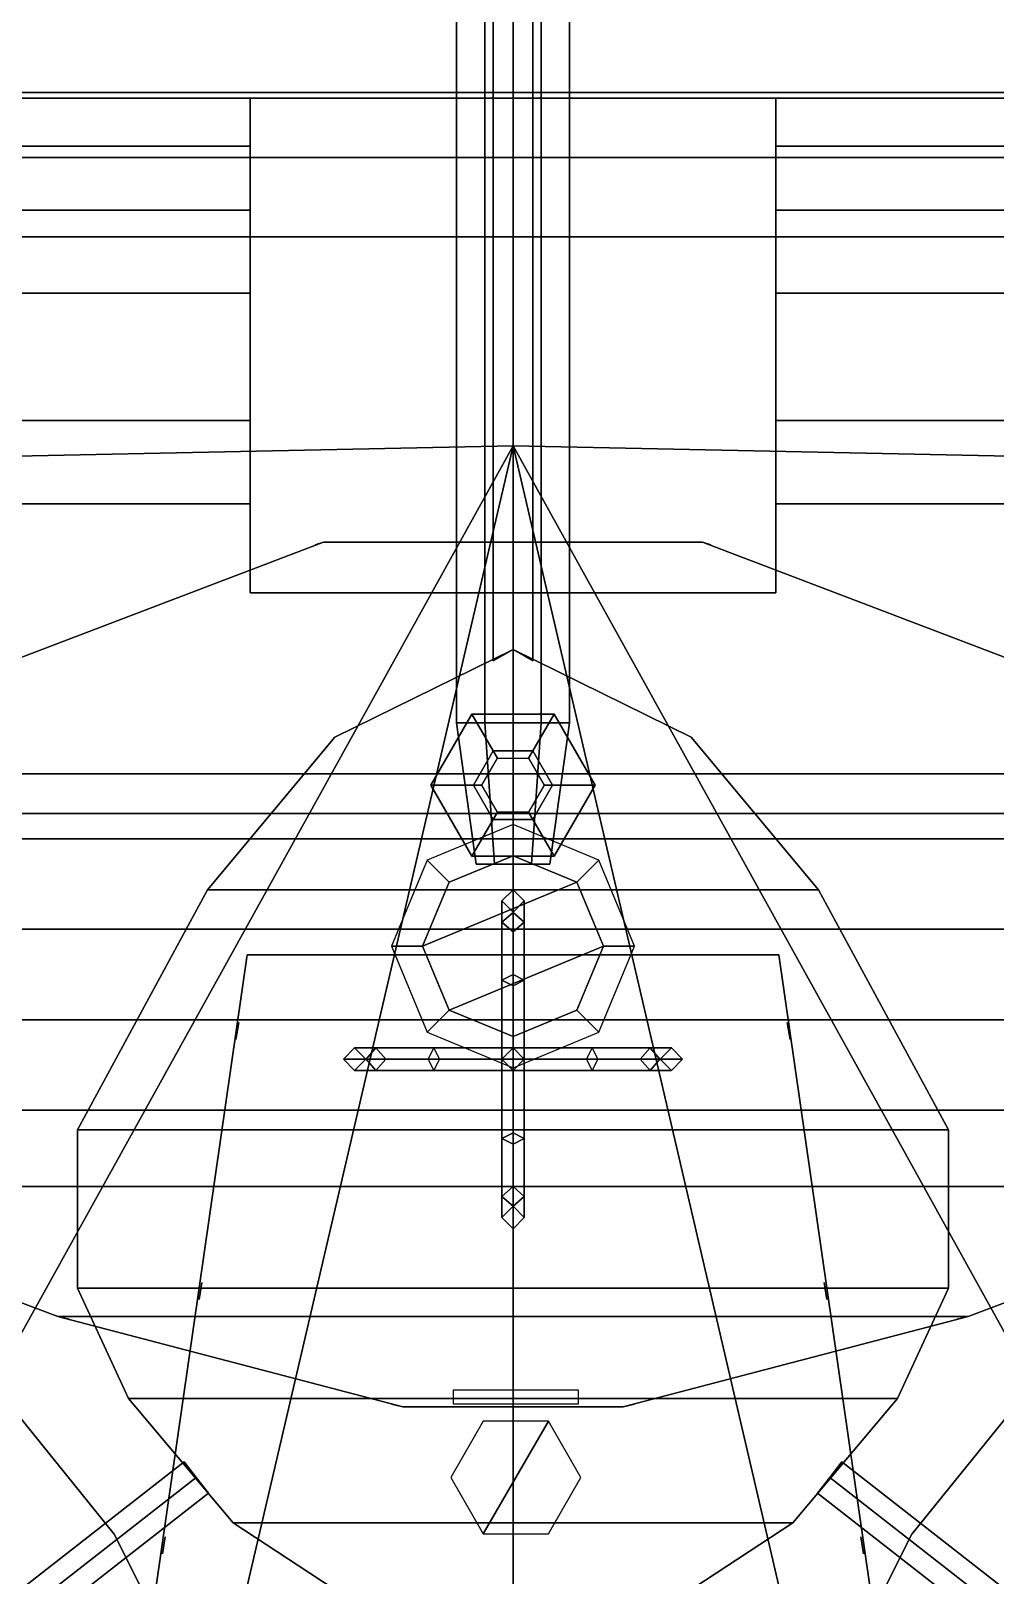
# Model space of a CAD drawing. Header units: millimetres. Extents: x -15 to 15, y -108 to 101.
# Drawn here: x -1.71 to 1.7, y -20.84 to -15.38 of the extents above; entities that cross this region are included whole.
import ezdxf

# ---------------------------------------------------------------- set-up
doc = ezdxf.new("R2010")
doc.units = ezdxf.units.MM
for name, color, linetype in [('citadelle', 3, 'Continuous'), ('platforms', 6, 'Continuous'), ('railings', 6, 'Continuous'), ('railings_mirrored', 6, 'Continuous'), ('rangefinders', 2, 'Continuous'), ('superstructure', 4, 'Continuous'), ('turret', 2, 'Continuous')]:
    doc.layers.add(name, color=color, linetype=linetype)

msp = doc.modelspace()

# ---------------------------------------------------------------- linework, layer by layer
for points in [[(-0.2, -17.83, 19.7), (-0.1, -17.83, 19.8732), (-0.1, -1.57, 19.8732), (-0.2, -1.57, 19.7)], [(-0.1, -17.83, 19.5268), (-0.2, -17.83, 19.7), (-0.2, -1.57, 19.7), (-0.1, -1.57, 19.5268)], [(-0.1, -17.83, 19.8732), (0.1, -17.83, 19.8732), (0.1, -1.57, 19.8732), (-0.1, -1.57, 19.8732)], [(0.1, -17.83, 19.5268), (-0.1, -17.83, 19.5268), (-0.1, -1.57, 19.5268), (0.1, -1.57, 19.5268)], [(0.1, -17.83, 19.8732), (0.2, -17.83, 19.7), (0.2, -1.57, 19.7), (0.1, -1.57, 19.8732)], [(0.2, -17.83, 19.7), (0.1, -17.83, 19.5268), (0.1, -1.57, 19.5268), (0.2, -1.57, 19.7)], [(-6.59, -15.27, -9.44), (0, -15.27, -9.55), (0, -21.15, -9.55), (-5.04, -21.15, -9.44)], [(5.04, -21.15, -9.44), (0, -21.15, -9.55), (0, -15.27, -9.55), (6.59, -15.27, -9.44)], [(-0.2, -17.83, 19.7), (-0.1, -17.83, 19.5268), (-0.065, -18.33, 19.5874), (-0.13, -18.33, 19.7)], [(-0.1, -17.83, 19.8732), (-0.2, -17.83, 19.7), (-0.13, -18.33, 19.7), (-0.065, -18.33, 19.8126)], [(-0.1, -17.83, 19.5268), (0.1, -17.83, 19.5268), (0.065, -18.33, 19.5874), (-0.065, -18.33, 19.5874)], [(0.1, -17.83, 19.8732), (-0.1, -17.83, 19.8732), (-0.065, -18.33, 19.8126), (0.065, -18.33, 19.8126)], [(0.1, -17.83, 19.5268), (0.2, -17.83, 19.7), (0.13, -18.33, 19.7), (0.065, -18.33, 19.5874)], [(0.2, -17.83, 19.7), (0.1, -17.83, 19.8732), (0.065, -18.33, 19.8126), (0.13, -18.33, 19.7)]]:
    msp.add_3dface(points)
at = {"layer": 'citadelle'}
msp.add_3dface([(12.11, -12.91, 4.59), (-12.11, -12.91, 4.59), (-11.83, -24.43, 4.59), (11.83, -24.43, 4.59)], dxfattribs=at)
at = {"layer": 'platforms'}
for points in [[(0, -17.57, 29.33), (-0.07, -17.61, 29.4), (-0.07, -14.78, 29.4), (0, -14.78, 29.33)], [(-0.07, -17.61, 29.4), (0, -17.57, 29.47), (0, -14.78, 29.47), (-0.07, -14.78, 29.4)], [(0, -17.57, 29.47), (0.07, -17.61, 29.4), (0.07, -14.78, 29.4), (0, -14.78, 29.47)], [(0.07, -17.61, 29.4), (0, -17.57, 29.33), (0, -14.78, 29.33), (0.07, -14.78, 29.4)], [(-2.34, -20.17, 22.68), (-1.84, -20.17, 22.68), (0, -16.85, 22.68), (-2.44, -16.9, 22.68)], [(-2.44, -16.9, 22.68), (0, -16.85, 22.68), (0, -16.85, 22.53), (-2.44, -16.9, 22.53)], [(0, -16.85, 22.53), (-1.84, -20.17, 22.53), (-2.34, -20.17, 22.53), (-2.44, -16.9, 22.53)], [(-1.41, -20.7, 22.68), (-1.06, -21.4, 22.68), (0, -16.85, 22.68), (-1.84, -20.17, 22.68)], [(0, -16.85, 22.53), (-1.06, -21.4, 22.53), (-1.41, -20.7, 22.53), (-1.84, -20.17, 22.53)], [(0, -16.85, 22.53), (0, -21.84, 22.53), (-0.44, -21.79, 22.53), (-1.06, -21.4, 22.53)], [(-0.44, -21.79, 22.68), (0, -21.84, 22.68), (0, -16.85, 22.68), (-1.06, -21.4, 22.68)], [(0, -16.85, 22.68), (0, -21.84, 22.68), (0.44, -21.79, 22.68), (1.06, -21.4, 22.68)], [(0.44, -21.79, 22.53), (0, -21.84, 22.53), (0, -16.85, 22.53), (1.06, -21.4, 22.53)], [(0, -16.85, 22.68), (1.06, -21.4, 22.68), (1.41, -20.7, 22.68), (1.84, -20.17, 22.68)], [(1.41, -20.7, 22.53), (1.06, -21.4, 22.53), (0, -16.85, 22.53), (1.84, -20.17, 22.53)], [(0, -16.85, 22.68), (1.84, -20.17, 22.68), (2.34, -20.17, 22.68), (2.44, -16.9, 22.68)], [(2.34, -20.17, 22.53), (1.84, -20.17, 22.53), (0, -16.85, 22.53), (2.44, -16.9, 22.53)], [(2.44, -16.9, 22.53), (0, -16.85, 22.53), (0, -16.85, 22.68), (2.44, -16.9, 22.68)], [(-0.67, -17.19, 25.57), (-2.82, -18.01, 25.57), (2.82, -18.01, 25.57), (0.67, -17.19, 25.57)], [(2.82, -18.01, 25.42), (-2.82, -18.01, 25.42), (-0.67, -17.19, 25.42), (0.67, -17.19, 25.42)], [(-0.67, -17.19, 25.42), (-2.82, -18.01, 25.42), (-2.82, -18.01, 25.57), (-0.67, -17.19, 25.57)], [(0.67, -17.19, 25.42), (-0.67, -17.19, 25.42), (-0.67, -17.19, 25.57), (0.67, -17.19, 25.57)], [(0.67, -17.19, 25.57), (2.82, -18.01, 25.57), (2.82, -18.01, 25.42), (0.67, -17.19, 25.42)], [(0, -17.57, 29.33), (0, -18.42, 29.33), (-1.08, -18.42, 29.33), (-0.63, -17.88, 29.33)], [(-1.08, -18.42, 29.48), (0, -18.42, 29.48), (0, -17.57, 29.48), (-0.63, -17.88, 29.48)], [(-0.63, -17.88, 29.48), (0, -17.57, 29.48), (0, -17.57, 29.33), (-0.63, -17.88, 29.33)], [(0.63, -17.88, 29.33), (0, -17.57, 29.33), (0, -17.57, 29.48), (0.63, -17.88, 29.48)], [(1.08, -18.42, 29.33), (0, -18.42, 29.33), (0, -17.57, 29.33), (0.63, -17.88, 29.33)], [(0, -17.57, 29.48), (0, -18.42, 29.48), (1.08, -18.42, 29.48), (0.63, -17.88, 29.48)], [(-0.63, -17.88, 29.33), (-1.08, -18.42, 29.33), (-1.08, -18.42, 29.48), (-0.63, -17.88, 29.48)], [(0.63, -17.88, 29.48), (1.08, -18.42, 29.48), (1.08, -18.42, 29.33), (0.63, -17.88, 29.33)], [(3.15, -18.24, 25.42), (-3.15, -18.24, 25.42), (-2.82, -18.01, 25.42), (2.82, -18.01, 25.42)], [(-2.82, -18.01, 25.57), (-3.15, -18.24, 25.57), (3.15, -18.24, 25.57), (2.82, -18.01, 25.57)], [(0, -18.15, 12.48), (0, -39.75, 12.48), (-4, -31.47, 12.48), (-4, -18.15, 12.48)], [(-4, -18.15, 12.63), (-4, -31.47, 12.63), (4, -31.47, 12.63), (4, -18.15, 12.63)], [(2.29, -18.15, 12.48), (-2.29, -18.15, 12.48), (-2.29, -18.15, 12.63), (2.29, -18.15, 12.63)], [(4, -31.47, 12.48), (0, -39.75, 12.48), (0, -18.15, 12.48), (4, -18.15, 12.48)], [(-3.15, -18.24, 25.57), (-3.29, -18.56, 25.57), (3.29, -18.56, 25.57), (3.15, -18.24, 25.57)], [(3.29, -18.56, 25.42), (-3.29, -18.56, 25.42), (-3.15, -18.24, 25.42), (3.15, -18.24, 25.42)], [(-1.08, -18.42, 29.48), (-1.54, -19.27, 29.48), (1.54, -19.27, 29.48), (1.08, -18.42, 29.48)], [(1.54, -19.27, 29.33), (-1.54, -19.27, 29.33), (-1.08, -18.42, 29.33), (1.08, -18.42, 29.33)], [(-1.08, -18.42, 29.33), (-1.54, -19.27, 29.33), (-1.54, -19.27, 29.48), (-1.08, -18.42, 29.48)], [(1.08, -18.42, 29.48), (1.54, -19.27, 29.48), (1.54, -19.27, 29.33), (1.08, -18.42, 29.33)], [(3.29, -18.88, 25.42), (-3.29, -18.88, 25.42), (-3.29, -18.56, 25.42), (3.29, -18.56, 25.42)], [(-3.29, -18.56, 25.57), (-3.29, -18.88, 25.57), (3.29, -18.88, 25.57), (3.29, -18.56, 25.57)], [(-0.94, -18.65, 16.94), (-1.66, -23.65, 16.94), (1.66, -23.65, 16.94), (0.94, -18.65, 16.94)], [(1.66, -23.65, 16.79), (-1.66, -23.65, 16.79), (-0.94, -18.65, 16.79), (0.94, -18.65, 16.79)], [(-0.94, -18.65, 16.79), (-1.66, -23.65, 16.79), (-1.66, -23.65, 16.94), (-0.94, -18.65, 16.94)], [(0.94, -18.65, 16.79), (-0.94, -18.65, 16.79), (-0.94, -18.65, 16.94), (0.94, -18.65, 16.94)], [(0.94, -18.65, 16.94), (1.66, -23.65, 16.94), (1.66, -23.65, 16.79), (0.94, -18.65, 16.79)], [(-3.29, -18.88, 25.57), (-3.11, -19.2, 25.57), (3.11, -19.2, 25.57), (3.29, -18.88, 25.57)], [(3.11, -19.2, 25.42), (-3.11, -19.2, 25.42), (-3.29, -18.88, 25.42), (3.29, -18.88, 25.42)], [(-3.11, -19.2, 25.57), (-2.83, -19.47, 25.57), (2.83, -19.47, 25.57), (3.11, -19.2, 25.57)], [(2.83, -19.47, 25.42), (-2.83, -19.47, 25.42), (-3.11, -19.2, 25.42), (3.11, -19.2, 25.42)], [(1.54, -19.83, 29.33), (-1.54, -19.83, 29.33), (-1.54, -19.27, 29.33), (1.54, -19.27, 29.33)], [(-1.54, -19.27, 29.48), (-1.54, -19.83, 29.48), (1.54, -19.83, 29.48), (1.54, -19.27, 29.48)], [(-1.54, -19.27, 29.33), (-1.54, -19.83, 29.33), (-1.54, -19.83, 29.48), (-1.54, -19.27, 29.48)], [(1.54, -19.27, 29.48), (1.54, -19.83, 29.48), (1.54, -19.83, 29.33), (1.54, -19.27, 29.33)], [(-2.83, -19.47, 25.57), (-1.61, -19.93, 25.57), (1.61, -19.93, 25.57), (2.83, -19.47, 25.57)], [(1.61, -19.93, 25.42), (-1.61, -19.93, 25.42), (-2.83, -19.47, 25.42), (2.83, -19.47, 25.42)], [(-2.83, -19.47, 25.42), (-1.61, -19.93, 25.42), (-1.61, -19.93, 25.57), (-2.83, -19.47, 25.57)], [(2.83, -19.47, 25.57), (1.61, -19.93, 25.57), (1.61, -19.93, 25.42), (2.83, -19.47, 25.42)], [(-1.54, -19.83, 29.48), (-1.36, -20.22, 29.48), (1.36, -20.22, 29.48), (1.54, -19.83, 29.48)], [(1.36, -20.22, 29.33), (-1.36, -20.22, 29.33), (-1.54, -19.83, 29.33), (1.54, -19.83, 29.33)], [(-1.54, -19.83, 29.33), (-1.36, -20.22, 29.33), (-1.36, -20.22, 29.48), (-1.54, -19.83, 29.48)], [(1.54, -19.83, 29.48), (1.36, -20.22, 29.48), (1.36, -20.22, 29.33), (1.54, -19.83, 29.33)], [(0.39, -20.25, 25.42), (-0.39, -20.25, 25.42), (-1.61, -19.93, 25.42), (1.61, -19.93, 25.42)], [(-1.61, -19.93, 25.57), (-0.39, -20.25, 25.57), (0.39, -20.25, 25.57), (1.61, -19.93, 25.57)], [(-1.61, -19.93, 25.42), (-0.39, -20.25, 25.42), (-0.39, -20.25, 25.57), (-1.61, -19.93, 25.57)], [(1.61, -19.93, 25.57), (0.39, -20.25, 25.57), (0.39, -20.25, 25.42), (1.61, -19.93, 25.42)], [(-1.84, -20.17, 22.53), (-1.41, -20.7, 22.53), (-1.41, -20.7, 22.68), (-1.84, -20.17, 22.68)], [(1.84, -20.17, 22.68), (1.41, -20.7, 22.68), (1.41, -20.7, 22.53), (1.84, -20.17, 22.53)], [(0.99, -20.66, 29.33), (-0.99, -20.66, 29.33), (-1.36, -20.22, 29.33), (1.36, -20.22, 29.33)], [(-1.36, -20.22, 29.48), (-0.99, -20.66, 29.48), (0.99, -20.66, 29.48), (1.36, -20.22, 29.48)], [(-1.36, -20.22, 29.33), (-0.99, -20.66, 29.33), (-0.99, -20.66, 29.48), (-1.36, -20.22, 29.48)], [(0.39, -20.25, 25.57), (-0.39, -20.25, 25.57), (-0.39, -20.25, 25.42), (0.39, -20.25, 25.42)], [(1.36, -20.22, 29.48), (0.99, -20.66, 29.48), (0.99, -20.66, 29.33), (1.36, -20.22, 29.33)], [(-1.12, -20.5, 29.47), (-1.1631, -20.4448, 29.4), (-7.2229, -25.1793, 29.4), (-7.1798, -25.2344, 29.47)], [(-1.1631, -20.4448, 29.4), (-1.12, -20.5, 29.33), (-7.1798, -25.2344, 29.33), (-7.2229, -25.1793, 29.4)], [(1.12, -20.5, 29.33), (1.1631, -20.4448, 29.4), (7.2229, -25.1793, 29.4), (7.1798, -25.2344, 29.33)], [(1.1631, -20.4448, 29.4), (1.12, -20.5, 29.47), (7.1798, -25.2344, 29.47), (7.2229, -25.1793, 29.4)], [(-1.12, -20.5, 29.33), (-1.0769, -20.5552, 29.4), (-7.1367, -25.2896, 29.4), (-7.1798, -25.2344, 29.33)], [(-1.0769, -20.5552, 29.4), (-1.12, -20.5, 29.47), (-7.1798, -25.2344, 29.47), (-7.1367, -25.2896, 29.4)], [(1.12, -20.5, 29.47), (1.0769, -20.5552, 29.4), (7.1367, -25.2896, 29.4), (7.1798, -25.2344, 29.47)], [(1.0769, -20.5552, 29.4), (1.12, -20.5, 29.33), (7.1798, -25.2344, 29.33), (7.1367, -25.2896, 29.4)], [(-1.41, -20.7, 22.53), (-1.06, -21.4, 22.53), (-1.06, -21.4, 22.68), (-1.41, -20.7, 22.68)], [(-0.99, -20.66, 29.48), (-0.64, -20.89, 29.48), (0.64, -20.89, 29.48), (0.99, -20.66, 29.48)], [(0.64, -20.89, 29.33), (-0.64, -20.89, 29.33), (-0.99, -20.66, 29.33), (0.99, -20.66, 29.33)], [(-0.99, -20.66, 29.33), (-0.64, -20.89, 29.33), (-0.64, -20.89, 29.48), (-0.99, -20.66, 29.48)], [(0.99, -20.66, 29.48), (0.64, -20.89, 29.48), (0.64, -20.89, 29.33), (0.99, -20.66, 29.33)], [(1.41, -20.7, 22.68), (1.06, -21.4, 22.68), (1.06, -21.4, 22.53), (1.41, -20.7, 22.53)]]:
    msp.add_3dface(points, dxfattribs=at)
at = {"layer": 'railings'}
for points in [[(-2.44, -16.9, 23.72), (0, -16.85, 23.72), (0, -16.85, 23.65), (-2.44, -16.9, 23.65)], [(-2.44, -16.9, 23.65), (0, -16.85, 23.65), (0, -16.85, 23.72), (-2.44, -16.9, 23.72)], [(-2.44, -16.9, 23.33), (0, -16.85, 23.33), (0, -16.85, 23.4), (-2.44, -16.9, 23.4)], [(-2.44, -16.9, 23.4), (0, -16.85, 23.4), (0, -16.85, 23.33), (-2.44, -16.9, 23.33)], [(-2.44, -16.9, 23.04), (0, -16.85, 23.04), (0, -16.85, 22.97), (-2.44, -16.9, 22.97)], [(-2.44, -16.9, 22.97), (0, -16.85, 22.97), (0, -16.85, 23.04), (-2.44, -16.9, 23.04)], [(-2.82, -18.01, 26.54), (-0.67, -17.19, 26.54), (-0.67, -17.19, 26.61), (-2.82, -18.01, 26.61)], [(-2.82, -18.01, 26.61), (-0.67, -17.19, 26.61), (-0.67, -17.19, 26.54), (-2.82, -18.01, 26.54)], [(-2.82, -18.01, 26.29), (-0.67, -17.19, 26.29), (-0.67, -17.19, 26.22), (-2.82, -18.01, 26.22)], [(-2.82, -18.01, 26.22), (-0.67, -17.19, 26.22), (-0.67, -17.19, 26.29), (-2.82, -18.01, 26.29)], [(-2.82, -18.01, 25.86), (-0.67, -17.19, 25.86), (-0.67, -17.19, 25.93), (-2.82, -18.01, 25.93)], [(-2.82, -18.01, 25.93), (-0.67, -17.19, 25.93), (-0.67, -17.19, 25.86), (-2.82, -18.01, 25.86)], [(-0.67, -17.19, 25.57), (-0.67, -17.19, 26.54), (-0.7, -17.2, 26.54), (-0.7, -17.2, 25.57)], [(-0.7, -17.2, 25.57), (-0.7, -17.2, 26.54), (-0.67, -17.19, 26.54), (-0.67, -17.19, 25.57)], [(-1.66, -23.65, 17.98), (-0.94, -18.65, 17.98), (-0.94, -18.65, 17.91), (-1.66, -23.65, 17.91)], [(-1.66, -23.65, 17.91), (-0.94, -18.65, 17.91), (-0.94, -18.65, 17.98), (-1.66, -23.65, 17.98)], [(-1.66, -23.65, 17.59), (-0.94, -18.65, 17.59), (-0.94, -18.65, 17.66), (-1.66, -23.65, 17.66)], [(-1.66, -23.65, 17.66), (-0.94, -18.65, 17.66), (-0.94, -18.65, 17.59), (-1.66, -23.65, 17.59)], [(-1.66, -23.65, 17.3), (-0.94, -18.65, 17.3), (-0.94, -18.65, 17.23), (-1.66, -23.65, 17.23)], [(-1.66, -23.65, 17.23), (-0.94, -18.65, 17.23), (-0.94, -18.65, 17.3), (-1.66, -23.65, 17.3)], [(-0.98, -18.95, 16.94), (-0.98, -18.95, 17.91), (-0.97, -18.89, 17.91), (-0.97, -18.89, 16.94)], [(-0.97, -18.89, 16.94), (-0.97, -18.89, 17.91), (-0.98, -18.95, 17.91), (-0.98, -18.95, 16.94)], [(-1.61, -19.93, 26.61), (-2.83, -19.47, 26.61), (-2.83, -19.47, 26.54), (-1.61, -19.93, 26.54)], [(-1.61, -19.93, 26.54), (-2.83, -19.47, 26.54), (-2.83, -19.47, 26.61), (-1.61, -19.93, 26.61)], [(-1.61, -19.93, 26.22), (-2.83, -19.47, 26.22), (-2.83, -19.47, 26.29), (-1.61, -19.93, 26.29)], [(-1.61, -19.93, 26.29), (-2.83, -19.47, 26.29), (-2.83, -19.47, 26.22), (-1.61, -19.93, 26.22)], [(-1.61, -19.93, 25.93), (-2.83, -19.47, 25.93), (-2.83, -19.47, 25.86), (-1.61, -19.93, 25.86)], [(-1.61, -19.93, 25.86), (-2.83, -19.47, 25.86), (-2.83, -19.47, 25.93), (-1.61, -19.93, 25.93)], [(-1.1, -19.81, 16.94), (-1.1, -19.81, 17.91), (-1.11, -19.87, 17.91), (-1.11, -19.87, 16.94)], [(-1.11, -19.87, 16.94), (-1.11, -19.87, 17.91), (-1.1, -19.81, 17.91), (-1.1, -19.81, 16.94)], [(-0.39, -20.25, 26.54), (-1.61, -19.93, 26.54), (-1.61, -19.93, 26.61), (-0.39, -20.25, 26.61)], [(-0.39, -20.25, 26.61), (-1.61, -19.93, 26.61), (-1.61, -19.93, 26.54), (-0.39, -20.25, 26.54)], [(-1.61, -19.93, 25.57), (-1.61, -19.93, 26.54), (-1.57, -19.94, 26.54), (-1.57, -19.94, 25.57)], [(-1.57, -19.94, 25.57), (-1.57, -19.94, 26.54), (-1.61, -19.93, 26.54), (-1.61, -19.93, 25.57)], [(-0.39, -20.25, 26.29), (-1.61, -19.93, 26.29), (-1.61, -19.93, 26.22), (-0.39, -20.25, 26.22)], [(-0.39, -20.25, 26.22), (-1.61, -19.93, 26.22), (-1.61, -19.93, 26.29), (-0.39, -20.25, 26.29)], [(-0.39, -20.25, 25.86), (-1.61, -19.93, 25.86), (-1.61, -19.93, 25.93), (-0.39, -20.25, 25.93)], [(-0.39, -20.25, 25.93), (-1.61, -19.93, 25.93), (-1.61, -19.93, 25.86), (-0.39, -20.25, 25.86)], [(-1.41, -20.7, 23.65), (-1.84, -20.17, 23.65), (-1.84, -20.17, 23.72), (-1.41, -20.7, 23.72)], [(-1.41, -20.7, 23.72), (-1.84, -20.17, 23.72), (-1.84, -20.17, 23.65), (-1.41, -20.7, 23.65)], [(-1.41, -20.7, 23.4), (-1.84, -20.17, 23.4), (-1.84, -20.17, 23.33), (-1.41, -20.7, 23.33)], [(-1.41, -20.7, 23.33), (-1.84, -20.17, 23.33), (-1.84, -20.17, 23.4), (-1.41, -20.7, 23.4)], [(-1.41, -20.7, 22.97), (-1.84, -20.17, 22.97), (-1.84, -20.17, 23.04), (-1.41, -20.7, 23.04)], [(-1.41, -20.7, 23.04), (-1.84, -20.17, 23.04), (-1.84, -20.17, 22.97), (-1.41, -20.7, 22.97)], [(-0.43, -20.24, 25.57), (-0.43, -20.24, 26.54), (-0.39, -20.25, 26.54), (-0.39, -20.25, 25.57)], [(-0.39, -20.25, 25.57), (-0.39, -20.25, 26.54), (-0.43, -20.24, 26.54), (-0.43, -20.24, 25.57)], [(-1.06, -21.4, 23.72), (-1.41, -20.7, 23.72), (-1.41, -20.7, 23.65), (-1.06, -21.4, 23.65)], [(-1.06, -21.4, 23.65), (-1.41, -20.7, 23.65), (-1.41, -20.7, 23.72), (-1.06, -21.4, 23.72)], [(-1.06, -21.4, 23.33), (-1.41, -20.7, 23.33), (-1.41, -20.7, 23.4), (-1.06, -21.4, 23.4)], [(-1.06, -21.4, 23.4), (-1.41, -20.7, 23.4), (-1.41, -20.7, 23.33), (-1.06, -21.4, 23.33)], [(-1.06, -21.4, 23.04), (-1.41, -20.7, 23.04), (-1.41, -20.7, 22.97), (-1.06, -21.4, 22.97)], [(-1.06, -21.4, 22.97), (-1.41, -20.7, 22.97), (-1.41, -20.7, 23.04), (-1.06, -21.4, 23.04)], [(-1.24, -20.77, 16.94), (-1.24, -20.77, 17.91), (-1.23, -20.71, 17.91), (-1.23, -20.71, 16.94)], [(-1.23, -20.71, 16.94), (-1.23, -20.71, 17.91), (-1.24, -20.77, 17.91), (-1.24, -20.77, 16.94)]]:
    msp.add_3dface(points, dxfattribs=at)
at = {"layer": 'railings_mirrored'}
for points in [[(0, -17.73, 20.91), (0, -1.49, 20.91), (0, -1.49, 20.84), (0, -17.73, 20.84)], [(0, -17.73, 20.84), (0, -1.49, 20.84), (0, -1.49, 20.91), (0, -17.73, 20.91)], [(0, -16.26, 19.87), (0, -16.26, 20.84), (0, -16.2, 20.84), (0, -16.2, 19.87)], [(0, -16.2, 19.87), (0, -16.2, 20.84), (0, -16.26, 20.84), (0, -16.26, 19.87)], [(2.44, -16.9, 22.97), (0, -16.85, 22.97), (0, -16.85, 23.04), (2.44, -16.9, 23.04)], [(2.44, -16.9, 23.04), (0, -16.85, 23.04), (0, -16.85, 22.97), (2.44, -16.9, 22.97)], [(2.44, -16.9, 23.4), (0, -16.85, 23.4), (0, -16.85, 23.33), (2.44, -16.9, 23.33)], [(2.44, -16.9, 23.33), (0, -16.85, 23.33), (0, -16.85, 23.4), (2.44, -16.9, 23.4)], [(2.44, -16.9, 23.65), (0, -16.85, 23.65), (0, -16.85, 23.72), (2.44, -16.9, 23.72)], [(2.44, -16.9, 23.72), (0, -16.85, 23.72), (0, -16.85, 23.65), (2.44, -16.9, 23.65)], [(0.67, -17.19, 25.93), (-0.67, -17.19, 25.93), (-0.67, -17.19, 25.86), (0.67, -17.19, 25.86)], [(0.67, -17.19, 25.86), (-0.67, -17.19, 25.86), (-0.67, -17.19, 25.93), (0.67, -17.19, 25.93)], [(0.67, -17.19, 26.22), (-0.67, -17.19, 26.22), (-0.67, -17.19, 26.29), (0.67, -17.19, 26.29)], [(0.67, -17.19, 26.29), (-0.67, -17.19, 26.29), (-0.67, -17.19, 26.22), (0.67, -17.19, 26.22)], [(0.67, -17.19, 26.61), (-0.67, -17.19, 26.61), (-0.67, -17.19, 26.54), (0.67, -17.19, 26.54)], [(0.67, -17.19, 26.54), (-0.67, -17.19, 26.54), (-0.67, -17.19, 26.61), (0.67, -17.19, 26.61)], [(2.82, -18.01, 25.93), (0.67, -17.19, 25.93), (0.67, -17.19, 25.86), (2.82, -18.01, 25.86)], [(2.82, -18.01, 25.86), (0.67, -17.19, 25.86), (0.67, -17.19, 25.93), (2.82, -18.01, 25.93)], [(2.82, -18.01, 26.22), (0.67, -17.19, 26.22), (0.67, -17.19, 26.29), (2.82, -18.01, 26.29)], [(2.82, -18.01, 26.29), (0.67, -17.19, 26.29), (0.67, -17.19, 26.22), (2.82, -18.01, 26.22)], [(0.7, -17.2, 25.57), (0.7, -17.2, 26.54), (0.67, -17.19, 26.54), (0.67, -17.19, 25.57)], [(0.67, -17.19, 25.57), (0.67, -17.19, 26.54), (0.7, -17.2, 26.54), (0.7, -17.2, 25.57)], [(2.82, -18.01, 26.61), (0.67, -17.19, 26.61), (0.67, -17.19, 26.54), (2.82, -18.01, 26.54)], [(2.82, -18.01, 26.54), (0.67, -17.19, 26.54), (0.67, -17.19, 26.61), (2.82, -18.01, 26.61)], [(0, -17.67, 19.87), (0, -17.67, 20.84), (0, -17.73, 20.84), (0, -17.73, 19.87)], [(0, -17.73, 19.87), (0, -17.73, 20.84), (0, -17.67, 20.84), (0, -17.67, 19.87)], [(0, -18.26, 19.81), (0, -17.73, 20.91), (0, -17.73, 20.84), (0, -18.17, 19.83)], [(0, -18.17, 19.83), (0, -17.73, 20.84), (0, -17.73, 20.91), (0, -18.26, 19.81)], [(2.29, -18.15, 12.92), (-2.29, -18.15, 12.92), (-2.29, -18.15, 12.99), (2.29, -18.15, 12.99)], [(2.29, -18.15, 12.99), (-2.29, -18.15, 12.99), (-2.29, -18.15, 12.92), (2.29, -18.15, 12.92)], [(2.29, -18.15, 13.35), (-2.29, -18.15, 13.35), (-2.29, -18.15, 13.28), (2.29, -18.15, 13.28)], [(2.29, -18.15, 13.28), (-2.29, -18.15, 13.28), (-2.29, -18.15, 13.35), (2.29, -18.15, 13.35)], [(2.29, -18.15, 13.6), (-2.29, -18.15, 13.6), (-2.29, -18.15, 13.67), (2.29, -18.15, 13.67)], [(2.29, -18.15, 13.67), (-2.29, -18.15, 13.67), (-2.29, -18.15, 13.6), (2.29, -18.15, 13.6)], [(0.94, -18.65, 17.91), (-0.94, -18.65, 17.91), (-0.94, -18.65, 17.98), (0.94, -18.65, 17.98)], [(0.94, -18.65, 17.98), (-0.94, -18.65, 17.98), (-0.94, -18.65, 17.91), (0.94, -18.65, 17.91)], [(0.94, -18.65, 17.66), (-0.94, -18.65, 17.66), (-0.94, -18.65, 17.59), (0.94, -18.65, 17.59)], [(0.94, -18.65, 17.59), (-0.94, -18.65, 17.59), (-0.94, -18.65, 17.66), (0.94, -18.65, 17.66)], [(0.94, -18.65, 17.23), (-0.94, -18.65, 17.23), (-0.94, -18.65, 17.3), (0.94, -18.65, 17.3)], [(0.94, -18.65, 17.3), (-0.94, -18.65, 17.3), (-0.94, -18.65, 17.23), (0.94, -18.65, 17.23)], [(1.66, -23.65, 17.23), (0.94, -18.65, 17.23), (0.94, -18.65, 17.3), (1.66, -23.65, 17.3)], [(1.66, -23.65, 17.3), (0.94, -18.65, 17.3), (0.94, -18.65, 17.23), (1.66, -23.65, 17.23)], [(1.66, -23.65, 17.66), (0.94, -18.65, 17.66), (0.94, -18.65, 17.59), (1.66, -23.65, 17.59)], [(1.66, -23.65, 17.59), (0.94, -18.65, 17.59), (0.94, -18.65, 17.66), (1.66, -23.65, 17.66)], [(1.66, -23.65, 17.91), (0.94, -18.65, 17.91), (0.94, -18.65, 17.98), (1.66, -23.65, 17.98)], [(1.66, -23.65, 17.98), (0.94, -18.65, 17.98), (0.94, -18.65, 17.91), (1.66, -23.65, 17.91)], [(0.97, -18.89, 16.94), (0.97, -18.89, 17.91), (0.98, -18.95, 17.91), (0.98, -18.95, 16.94)], [(0.98, -18.95, 16.94), (0.98, -18.95, 17.91), (0.97, -18.89, 17.91), (0.97, -18.89, 16.94)], [(1.61, -19.93, 25.86), (2.83, -19.47, 25.86), (2.83, -19.47, 25.93), (1.61, -19.93, 25.93)], [(1.61, -19.93, 25.93), (2.83, -19.47, 25.93), (2.83, -19.47, 25.86), (1.61, -19.93, 25.86)], [(1.61, -19.93, 26.29), (2.83, -19.47, 26.29), (2.83, -19.47, 26.22), (1.61, -19.93, 26.22)], [(1.61, -19.93, 26.22), (2.83, -19.47, 26.22), (2.83, -19.47, 26.29), (1.61, -19.93, 26.29)], [(1.61, -19.93, 26.54), (2.83, -19.47, 26.54), (2.83, -19.47, 26.61), (1.61, -19.93, 26.61)], [(1.61, -19.93, 26.61), (2.83, -19.47, 26.61), (2.83, -19.47, 26.54), (1.61, -19.93, 26.54)], [(1.11, -19.87, 16.94), (1.11, -19.87, 17.91), (1.1, -19.81, 17.91), (1.1, -19.81, 16.94)], [(1.1, -19.81, 16.94), (1.1, -19.81, 17.91), (1.11, -19.87, 17.91), (1.11, -19.87, 16.94)], [(0.39, -20.25, 25.93), (1.61, -19.93, 25.93), (1.61, -19.93, 25.86), (0.39, -20.25, 25.86)], [(0.39, -20.25, 25.86), (1.61, -19.93, 25.86), (1.61, -19.93, 25.93), (0.39, -20.25, 25.93)], [(0.39, -20.25, 26.22), (1.61, -19.93, 26.22), (1.61, -19.93, 26.29), (0.39, -20.25, 26.29)], [(0.39, -20.25, 26.29), (1.61, -19.93, 26.29), (1.61, -19.93, 26.22), (0.39, -20.25, 26.22)], [(0.39, -20.25, 26.61), (1.61, -19.93, 26.61), (1.61, -19.93, 26.54), (0.39, -20.25, 26.54)], [(0.39, -20.25, 26.54), (1.61, -19.93, 26.54), (1.61, -19.93, 26.61), (0.39, -20.25, 26.61)], [(1.57, -19.94, 25.57), (1.57, -19.94, 26.54), (1.61, -19.93, 26.54), (1.61, -19.93, 25.57)], [(1.61, -19.93, 25.57), (1.61, -19.93, 26.54), (1.57, -19.94, 26.54), (1.57, -19.94, 25.57)], [(1.41, -20.7, 23.04), (1.84, -20.17, 23.04), (1.84, -20.17, 22.97), (1.41, -20.7, 22.97)], [(1.41, -20.7, 22.97), (1.84, -20.17, 22.97), (1.84, -20.17, 23.04), (1.41, -20.7, 23.04)], [(1.41, -20.7, 23.33), (1.84, -20.17, 23.33), (1.84, -20.17, 23.4), (1.41, -20.7, 23.4)], [(1.41, -20.7, 23.4), (1.84, -20.17, 23.4), (1.84, -20.17, 23.33), (1.41, -20.7, 23.33)], [(1.41, -20.7, 23.72), (1.84, -20.17, 23.72), (1.84, -20.17, 23.65), (1.41, -20.7, 23.65)], [(1.41, -20.7, 23.65), (1.84, -20.17, 23.65), (1.84, -20.17, 23.72), (1.41, -20.7, 23.72)], [(-0.39, -20.25, 25.93), (0.39, -20.25, 25.93), (0.39, -20.25, 25.86), (-0.39, -20.25, 25.86)], [(-0.39, -20.25, 25.86), (0.39, -20.25, 25.86), (0.39, -20.25, 25.93), (-0.39, -20.25, 25.93)], [(-0.39, -20.25, 26.22), (0.39, -20.25, 26.22), (0.39, -20.25, 26.29), (-0.39, -20.25, 26.29)], [(-0.39, -20.25, 26.29), (0.39, -20.25, 26.29), (0.39, -20.25, 26.22), (-0.39, -20.25, 26.22)], [(-0.39, -20.25, 26.61), (0.39, -20.25, 26.61), (0.39, -20.25, 26.54), (-0.39, -20.25, 26.54)], [(-0.39, -20.25, 26.54), (0.39, -20.25, 26.54), (0.39, -20.25, 26.61), (-0.39, -20.25, 26.61)], [(0.39, -20.25, 25.57), (0.39, -20.25, 26.54), (0.43, -20.24, 26.54), (0.43, -20.24, 25.57)], [(0.43, -20.24, 25.57), (0.43, -20.24, 26.54), (0.39, -20.25, 26.54), (0.39, -20.25, 25.57)], [(1.06, -21.4, 22.97), (1.41, -20.7, 22.97), (1.41, -20.7, 23.04), (1.06, -21.4, 23.04)], [(1.06, -21.4, 23.04), (1.41, -20.7, 23.04), (1.41, -20.7, 22.97), (1.06, -21.4, 22.97)], [(1.06, -21.4, 23.4), (1.41, -20.7, 23.4), (1.41, -20.7, 23.33), (1.06, -21.4, 23.33)], [(1.06, -21.4, 23.33), (1.41, -20.7, 23.33), (1.41, -20.7, 23.4), (1.06, -21.4, 23.4)], [(1.06, -21.4, 23.65), (1.41, -20.7, 23.65), (1.41, -20.7, 23.72), (1.06, -21.4, 23.72)], [(1.06, -21.4, 23.72), (1.41, -20.7, 23.72), (1.41, -20.7, 23.65), (1.06, -21.4, 23.65)], [(1.23, -20.71, 16.94), (1.23, -20.71, 17.91), (1.24, -20.77, 17.91), (1.24, -20.77, 16.94)], [(1.24, -20.77, 16.94), (1.24, -20.77, 17.91), (1.23, -20.71, 17.91), (1.23, -20.71, 16.94)]]:
    msp.add_3dface(points, dxfattribs=at)
at = {"layer": 'rangefinders'}
for points in [[(-0.21, -20.19, 23.87), (0.23, -20.19, 23.87), (0.23, -20.24, 23.59), (-0.21, -20.24, 23.59)], [(0, -20.24, 23.37), (0, -20.24, 23.59), (0, -20.19, 23.87), (0, -20.2, 23.35)], [(0, -20.49, 23.37), (0, -20.24, 23.37), (0, -20.2, 23.35), (0, -20.56, 23.34)], [(-0.105, -20.6992, 23.37), (0.125, -20.3008, 23.37), (-0.105, -20.3008, 23.37), (-0.22, -20.5, 23.37)], [(0.125, -20.6992, 23.37), (0.24, -20.5, 23.37), (0.125, -20.3008, 23.37), (-0.105, -20.6992, 23.37)], [(0, -20.91, 23.26), (0, -20.58, 23.37), (0, -20.49, 23.37), (0, -20.91, 23.19)]]:
    msp.add_3dface(points, dxfattribs=at)
at = {"layer": 'superstructure'}
for points in [[(-0.145, -17.7989, 27.72), (-0.29, -18.05, 27.72), (-0.29, -18.05, 30.4), (-0.145, -17.7989, 30.4)], [(-0.145, -17.7989, 30.4), (-0.29, -18.05, 30.4), (-0.14, -18.05, 30.4), (-0.07, -17.9288, 30.4)], [(0.145, -17.7989, 27.72), (-0.145, -17.7989, 27.72), (-0.145, -17.7989, 30.4), (0.145, -17.7989, 30.4)], [(0.145, -17.7989, 30.4), (-0.145, -17.7989, 30.4), (-0.07, -17.9288, 30.4), (0.07, -17.9288, 30.4)], [(0.29, -18.05, 30.4), (0.145, -17.7989, 30.4), (0.07, -17.9288, 30.4), (0.14, -18.05, 30.4)], [(0.29, -18.05, 27.72), (0.145, -17.7989, 27.72), (0.145, -17.7989, 30.4), (0.29, -18.05, 30.4)], [(-0.07, -17.9288, 30.4), (-0.14, -18.05, 30.4), (-0.11, -18.05, 37.37), (-0.055, -17.9547, 37.37)], [(0.07, -17.9288, 30.4), (-0.07, -17.9288, 30.4), (-0.055, -17.9547, 37.37), (0.055, -17.9547, 37.37)], [(0.14, -18.05, 30.4), (0.07, -17.9288, 30.4), (0.055, -17.9547, 37.37), (0.11, -18.05, 37.37)], [(-0.29, -18.05, 27.72), (-0.145, -18.3011, 27.72), (-0.145, -18.3011, 30.4), (-0.29, -18.05, 30.4)], [(-0.29, -18.05, 30.4), (-0.145, -18.3011, 30.4), (-0.07, -18.1712, 30.4), (-0.14, -18.05, 30.4)], [(-0.14, -18.05, 30.4), (-0.07, -18.1712, 30.4), (-0.055, -18.1453, 37.37), (-0.11, -18.05, 37.37)], [(0.07, -18.1712, 30.4), (0.14, -18.05, 30.4), (0.11, -18.05, 37.37), (0.055, -18.1453, 37.37)], [(0.145, -18.3011, 30.4), (0.29, -18.05, 30.4), (0.14, -18.05, 30.4), (0.07, -18.1712, 30.4)], [(0.145, -18.3011, 27.72), (0.29, -18.05, 27.72), (0.29, -18.05, 30.4), (0.145, -18.3011, 30.4)], [(0, -18.19, 4.59), (-0.3041, -18.3159, 4.59), (-0.2263, -18.3937, 30.11), (0, -18.3, 30.11)], [(-0.145, -18.3011, 30.4), (0.145, -18.3011, 30.4), (0.07, -18.1712, 30.4), (-0.07, -18.1712, 30.4)], [(-0.07, -18.1712, 30.4), (0.07, -18.1712, 30.4), (0.055, -18.1453, 37.37), (-0.055, -18.1453, 37.37)], [(0.3041, -18.3159, 4.59), (0, -18.19, 4.59), (0, -18.3, 30.11), (0.2263, -18.3937, 30.11)], [(-0.32, -18.62, 30.11), (0.2263, -18.3937, 30.11), (0, -18.3, 30.11), (-0.2263, -18.3937, 30.11)], [(-0.145, -18.3011, 27.72), (0.145, -18.3011, 27.72), (0.145, -18.3011, 30.4), (-0.145, -18.3011, 30.4)], [(-0.3041, -18.3159, 4.59), (-0.43, -18.62, 4.59), (-0.32, -18.62, 30.11), (-0.2263, -18.3937, 30.11)], [(0.43, -18.62, 4.59), (0.3041, -18.3159, 4.59), (0.2263, -18.3937, 30.11), (0.32, -18.62, 30.11)], [(-0.2263, -18.8463, 30.11), (0.32, -18.62, 30.11), (0.2263, -18.3937, 30.11), (-0.32, -18.62, 30.11)], [(-0.04, -18.46, 31.55), (0, -18.42, 31.55), (0, -18.5004, 31.25), (-0.04, -18.535, 31.27)], [(-0.04, -18.535, 31.83), (0, -18.5004, 31.85), (0, -18.42, 31.55), (-0.04, -18.46, 31.55)], [(0, -18.5, 31.55), (-0.04, -18.46, 31.55), (-0.04, -18.535, 31.27), (0, -18.5697, 31.29)], [(0, -18.5697, 31.81), (-0.04, -18.535, 31.83), (-0.04, -18.46, 31.55), (0, -18.5, 31.55)], [(0, -18.42, 31.55), (0.04, -18.46, 31.55), (0.04, -18.535, 31.27), (0, -18.5004, 31.25)], [(0, -18.5004, 31.85), (0.04, -18.535, 31.83), (0.04, -18.46, 31.55), (0, -18.42, 31.55)], [(0.04, -18.46, 31.55), (0, -18.5, 31.55), (0, -18.5697, 31.29), (0.04, -18.535, 31.27)], [(0.04, -18.535, 31.83), (0, -18.5697, 31.81), (0, -18.5, 31.55), (0.04, -18.46, 31.55)], [(-0.04, -18.535, 31.27), (0, -18.5004, 31.25), (0, -18.72, 31.0304), (-0.04, -18.74, 31.065)], [(-0.04, -18.74, 32.035), (0, -18.72, 32.0696), (0, -18.5004, 31.85), (-0.04, -18.535, 31.83)], [(0, -18.5004, 31.25), (0.04, -18.535, 31.27), (0.04, -18.74, 31.065), (0, -18.72, 31.0304)], [(0, -18.72, 32.0696), (0.04, -18.74, 32.035), (0.04, -18.535, 31.83), (0, -18.5004, 31.85)], [(0, -18.5697, 31.29), (-0.04, -18.535, 31.27), (-0.04, -18.74, 31.065), (0, -18.76, 31.0997)], [(0, -18.76, 32.0003), (-0.04, -18.74, 32.035), (-0.04, -18.535, 31.83), (0, -18.5697, 31.81)], [(0.04, -18.535, 31.27), (0, -18.5697, 31.29), (0, -18.76, 31.0997), (0.04, -18.74, 31.065)], [(0.04, -18.74, 32.035), (0, -18.76, 32.0003), (0, -18.5697, 31.81), (0.04, -18.535, 31.83)], [(-0.43, -18.62, 4.59), (-0.3041, -18.9241, 4.59), (-0.2263, -18.8463, 30.11), (-0.32, -18.62, 30.11)], [(0, -18.94, 30.11), (0.2263, -18.8463, 30.11), (0.32, -18.62, 30.11), (-0.2263, -18.8463, 30.11)], [(0.3041, -18.9241, 4.59), (0.43, -18.62, 4.59), (0.32, -18.62, 30.11), (0.2263, -18.8463, 30.11)], [(-0.04, -18.74, 31.065), (0, -18.72, 31.0304), (0, -19.02, 30.95), (-0.04, -19.02, 30.99)], [(-0.04, -19.02, 32.11), (0, -19.02, 32.15), (0, -18.72, 32.0696), (-0.04, -18.74, 32.035)], [(0, -18.72, 31.0304), (0.04, -18.74, 31.065), (0.04, -19.02, 30.99), (0, -19.02, 30.95)], [(0, -19.02, 32.15), (0.04, -19.02, 32.11), (0.04, -18.74, 32.035), (0, -18.72, 32.0696)], [(0, -18.76, 31.0997), (-0.04, -18.74, 31.065), (-0.04, -19.02, 30.99), (0, -19.02, 31.03)], [(0, -19.02, 32.07), (-0.04, -19.02, 32.11), (-0.04, -18.74, 32.035), (0, -18.76, 32.0003)], [(0.04, -18.74, 31.065), (0, -18.76, 31.0997), (0, -19.02, 31.03), (0.04, -19.02, 30.99)], [(0.04, -19.02, 32.11), (0, -19.02, 32.07), (0, -18.76, 32.0003), (0.04, -18.74, 32.035)], [(-0.3041, -18.9241, 4.59), (0, -19.05, 4.59), (0, -18.94, 30.11), (-0.2263, -18.8463, 30.11)], [(0, -19.05, 4.59), (0.3041, -18.9241, 4.59), (0.2263, -18.8463, 30.11), (0, -18.94, 30.11)], [(-0.6, -19.02, 31.55), (-0.56, -18.98, 31.55), (-0.485, -18.98, 31.27), (-0.5196, -19.02, 31.25)], [(-0.5196, -19.02, 31.85), (-0.485, -18.98, 31.83), (-0.56, -18.98, 31.55), (-0.6, -19.02, 31.55)], [(-0.56, -18.98, 31.55), (-0.52, -19.02, 31.55), (-0.4503, -19.02, 31.29), (-0.485, -18.98, 31.27)], [(-0.485, -18.98, 31.83), (-0.4503, -19.02, 31.81), (-0.52, -19.02, 31.55), (-0.56, -18.98, 31.55)], [(-0.5196, -19.02, 31.25), (-0.485, -18.98, 31.27), (-0.28, -18.98, 31.065), (-0.3, -19.02, 31.0304)], [(-0.3, -19.02, 32.0696), (-0.28, -18.98, 32.035), (-0.485, -18.98, 31.83), (-0.5196, -19.02, 31.85)], [(-0.485, -18.98, 31.27), (-0.4503, -19.02, 31.29), (-0.26, -19.02, 31.0997), (-0.28, -18.98, 31.065)], [(-0.28, -18.98, 32.035), (-0.26, -19.02, 32.0003), (-0.4503, -19.02, 31.81), (-0.485, -18.98, 31.83)], [(-0.3, -19.02, 31.0304), (-0.28, -18.98, 31.065), (0, -18.98, 30.99), (0, -19.02, 30.95)], [(0, -19.02, 32.15), (0, -18.98, 32.11), (-0.28, -18.98, 32.035), (-0.3, -19.02, 32.0696)], [(-0.28, -18.98, 31.065), (-0.26, -19.02, 31.0997), (0, -19.02, 31.03), (0, -18.98, 30.99)], [(0, -18.98, 32.11), (0, -19.02, 32.07), (-0.26, -19.02, 32.0003), (-0.28, -18.98, 32.035)], [(0, -18.98, 29.48), (-0.04, -19.02, 29.48), (-0.04, -19.02, 31.05), (0, -18.98, 31.05)], [(0, -18.98, 30.99), (0, -19.02, 31.03), (0.26, -19.02, 31.0997), (0.28, -18.98, 31.065)], [(0, -19.02, 30.95), (0, -18.98, 30.99), (0.28, -18.98, 31.065), (0.3, -19.02, 31.0304)], [(0.28, -18.98, 32.035), (0.26, -19.02, 32.0003), (0, -19.02, 32.07), (0, -18.98, 32.11)], [(0.3, -19.02, 32.0696), (0.28, -18.98, 32.035), (0, -18.98, 32.11), (0, -19.02, 32.15)], [(0.04, -19.02, 29.48), (0, -18.98, 29.48), (0, -18.98, 31.05), (0.04, -19.02, 31.05)], [(0.28, -18.98, 31.065), (0.26, -19.02, 31.0997), (0.4503, -19.02, 31.29), (0.485, -18.98, 31.27)], [(0.485, -18.98, 31.83), (0.4503, -19.02, 31.81), (0.26, -19.02, 32.0003), (0.28, -18.98, 32.035)], [(0.3, -19.02, 31.0304), (0.28, -18.98, 31.065), (0.485, -18.98, 31.27), (0.5196, -19.02, 31.25)], [(0.5196, -19.02, 31.85), (0.485, -18.98, 31.83), (0.28, -18.98, 32.035), (0.3, -19.02, 32.0696)], [(0.485, -18.98, 31.27), (0.4503, -19.02, 31.29), (0.52, -19.02, 31.55), (0.56, -18.98, 31.55)], [(0.56, -18.98, 31.55), (0.52, -19.02, 31.55), (0.4503, -19.02, 31.81), (0.485, -18.98, 31.83)], [(0.5196, -19.02, 31.25), (0.485, -18.98, 31.27), (0.56, -18.98, 31.55), (0.6, -19.02, 31.55)], [(0.6, -19.02, 31.55), (0.56, -18.98, 31.55), (0.485, -18.98, 31.83), (0.5196, -19.02, 31.85)], [(-0.56, -19.06, 31.55), (-0.6, -19.02, 31.55), (-0.5196, -19.02, 31.25), (-0.485, -19.06, 31.27)], [(-0.485, -19.06, 31.83), (-0.5196, -19.02, 31.85), (-0.6, -19.02, 31.55), (-0.56, -19.06, 31.55)], [(-0.52, -19.02, 31.55), (-0.56, -19.06, 31.55), (-0.485, -19.06, 31.27), (-0.4503, -19.02, 31.29)], [(-0.4503, -19.02, 31.81), (-0.485, -19.06, 31.83), (-0.56, -19.06, 31.55), (-0.52, -19.02, 31.55)], [(-0.485, -19.06, 31.27), (-0.5196, -19.02, 31.25), (-0.3, -19.02, 31.0304), (-0.28, -19.06, 31.065)], [(-0.28, -19.06, 32.035), (-0.3, -19.02, 32.0696), (-0.5196, -19.02, 31.85), (-0.485, -19.06, 31.83)], [(-0.4503, -19.02, 31.29), (-0.485, -19.06, 31.27), (-0.28, -19.06, 31.065), (-0.26, -19.02, 31.0997)], [(-0.26, -19.02, 32.0003), (-0.28, -19.06, 32.035), (-0.485, -19.06, 31.83), (-0.4503, -19.02, 31.81)], [(-0.28, -19.06, 31.065), (-0.3, -19.02, 31.0304), (0, -19.02, 30.95), (0, -19.06, 30.99)], [(0, -19.06, 32.11), (0, -19.02, 32.15), (-0.3, -19.02, 32.0696), (-0.28, -19.06, 32.035)], [(-0.26, -19.02, 31.0997), (-0.28, -19.06, 31.065), (0, -19.06, 30.99), (0, -19.02, 31.03)], [(0, -19.02, 32.07), (0, -19.06, 32.11), (-0.28, -19.06, 32.035), (-0.26, -19.02, 32.0003)], [(-0.04, -19.02, 29.48), (0, -19.06, 29.48), (0, -19.06, 31.05), (-0.04, -19.02, 31.05)], [(0, -19.02, 31.03), (-0.04, -19.02, 30.99), (-0.04, -19.3, 31.065), (0, -19.28, 31.0997)], [(-0.04, -19.02, 30.99), (0, -19.02, 30.95), (0, -19.32, 31.0304), (-0.04, -19.3, 31.065)], [(0, -19.28, 32.0003), (-0.04, -19.3, 32.035), (-0.04, -19.02, 32.11), (0, -19.02, 32.07)], [(-0.04, -19.3, 32.035), (0, -19.32, 32.0696), (0, -19.02, 32.15), (-0.04, -19.02, 32.11)], [(0, -19.02, 31.03), (0, -19.06, 30.99), (0.28, -19.06, 31.065), (0.26, -19.02, 31.0997)], [(0, -19.06, 30.99), (0, -19.02, 30.95), (0.3, -19.02, 31.0304), (0.28, -19.06, 31.065)], [(0.26, -19.02, 32.0003), (0.28, -19.06, 32.035), (0, -19.06, 32.11), (0, -19.02, 32.07)], [(0.28, -19.06, 32.035), (0.3, -19.02, 32.0696), (0, -19.02, 32.15), (0, -19.06, 32.11)], [(0, -19.06, 29.48), (0.04, -19.02, 29.48), (0.04, -19.02, 31.05), (0, -19.06, 31.05)], [(0.04, -19.02, 30.99), (0, -19.02, 31.03), (0, -19.28, 31.0997), (0.04, -19.3, 31.065)], [(0, -19.02, 30.95), (0.04, -19.02, 30.99), (0.04, -19.3, 31.065), (0, -19.32, 31.0304)], [(0.04, -19.3, 32.035), (0, -19.28, 32.0003), (0, -19.02, 32.07), (0.04, -19.02, 32.11)], [(0, -19.32, 32.0696), (0.04, -19.3, 32.035), (0.04, -19.02, 32.11), (0, -19.02, 32.15)], [(0.26, -19.02, 31.0997), (0.28, -19.06, 31.065), (0.485, -19.06, 31.27), (0.4503, -19.02, 31.29)], [(0.4503, -19.02, 31.81), (0.485, -19.06, 31.83), (0.28, -19.06, 32.035), (0.26, -19.02, 32.0003)], [(0.28, -19.06, 31.065), (0.3, -19.02, 31.0304), (0.5196, -19.02, 31.25), (0.485, -19.06, 31.27)], [(0.485, -19.06, 31.83), (0.5196, -19.02, 31.85), (0.3, -19.02, 32.0696), (0.28, -19.06, 32.035)], [(0.4503, -19.02, 31.29), (0.485, -19.06, 31.27), (0.56, -19.06, 31.55), (0.52, -19.02, 31.55)], [(0.52, -19.02, 31.55), (0.56, -19.06, 31.55), (0.485, -19.06, 31.83), (0.4503, -19.02, 31.81)], [(0.485, -19.06, 31.27), (0.5196, -19.02, 31.25), (0.6, -19.02, 31.55), (0.56, -19.06, 31.55)], [(0.56, -19.06, 31.55), (0.6, -19.02, 31.55), (0.5196, -19.02, 31.85), (0.485, -19.06, 31.83)], [(0, -19.28, 31.0997), (-0.04, -19.3, 31.065), (-0.04, -19.505, 31.27), (0, -19.4703, 31.29)], [(0, -19.4703, 31.81), (-0.04, -19.505, 31.83), (-0.04, -19.3, 32.035), (0, -19.28, 32.0003)], [(0.04, -19.3, 31.065), (0, -19.28, 31.0997), (0, -19.4703, 31.29), (0.04, -19.505, 31.27)], [(0.04, -19.505, 31.83), (0, -19.4703, 31.81), (0, -19.28, 32.0003), (0.04, -19.3, 32.035)], [(-0.04, -19.3, 31.065), (0, -19.32, 31.0304), (0, -19.5396, 31.25), (-0.04, -19.505, 31.27)], [(-0.04, -19.505, 31.83), (0, -19.5396, 31.85), (0, -19.32, 32.0696), (-0.04, -19.3, 32.035)], [(0, -19.32, 31.0304), (0.04, -19.3, 31.065), (0.04, -19.505, 31.27), (0, -19.5396, 31.25)], [(0, -19.5396, 31.85), (0.04, -19.505, 31.83), (0.04, -19.3, 32.035), (0, -19.32, 32.0696)], [(0, -19.4703, 31.29), (-0.04, -19.505, 31.27), (-0.04, -19.58, 31.55), (0, -19.54, 31.55)], [(0, -19.54, 31.55), (-0.04, -19.58, 31.55), (-0.04, -19.505, 31.83), (0, -19.4703, 31.81)], [(0.04, -19.505, 31.27), (0, -19.4703, 31.29), (0, -19.54, 31.55), (0.04, -19.58, 31.55)], [(0.04, -19.58, 31.55), (0, -19.54, 31.55), (0, -19.4703, 31.81), (0.04, -19.505, 31.83)], [(-0.04, -19.505, 31.27), (0, -19.5396, 31.25), (0, -19.62, 31.55), (-0.04, -19.58, 31.55)], [(-0.04, -19.58, 31.55), (0, -19.62, 31.55), (0, -19.5396, 31.85), (-0.04, -19.505, 31.83)], [(0, -19.5396, 31.25), (0.04, -19.505, 31.27), (0.04, -19.58, 31.55), (0, -19.62, 31.55)], [(0, -19.62, 31.55), (0.04, -19.58, 31.55), (0.04, -19.505, 31.83), (0, -19.5396, 31.85)]]:
    msp.add_3dface(points, dxfattribs=at)
at = {"layer": 'turret'}
for points in [[(-2.99, -15.16, 9.11), (-2.59, -15.62, 9.18), (2.59, -15.62, 9.18), (2.99, -15.16, 9.11)], [(3.61, -15.6, 5.72), (-3.61, -15.6, 5.72), (-3.97, -15.2, 5.72), (3.97, -15.2, 5.72)], [(3.23, -15.83, 5.72), (-3.23, -15.83, 5.72), (-3.61, -15.6, 5.72), (3.61, -15.6, 5.72)], [(-2.59, -15.62, 9.18), (-2.29, -15.79, 9.18), (-0.93, -15.79, 9.18), (-0.93, -15.62, 9.18)], [(0.93, -15.62, 10.03), (0.93, -15.62, 9.18), (-0.93, -15.62, 9.18), (-0.93, -15.62, 10.03)], [(-0.93, -15.62, 10.03), (-0.93, -16.11, 10.24), (0.93, -16.11, 10.24), (0.93, -15.62, 10.03)], [(-0.93, -15.62, 9.18), (-0.93, -16.11, 9.18), (-0.93, -16.11, 10.24), (-0.93, -15.62, 10.03)], [(0.93, -16.11, 10.24), (0.93, -16.11, 9.18), (0.93, -15.62, 9.18), (0.93, -15.62, 10.03)], [(0.93, -15.62, 9.18), (0.93, -15.79, 9.18), (2.29, -15.79, 9.18), (2.59, -15.62, 9.18)], [(2.5, -16.11, 5.72), (-2.5, -16.11, 5.72), (-3.23, -15.83, 5.72), (3.23, -15.83, 5.72)], [(-2.29, -15.79, 9.18), (-1.76, -16.11, 9.18), (-0.93, -16.11, 9.18), (-0.93, -15.79, 9.18)], [(0.93, -15.79, 9.18), (0.93, -16.11, 9.18), (1.75, -16.11, 9.18), (2.29, -15.79, 9.18)], [(-0.93, -16.0156, 9.52), (-0.93, -16.31, 9.35), (-4.22, -16.31, 9.35), (-4.22, -16.0156, 9.52)], [(-0.93, -16.0156, 9.86), (-0.93, -16.0156, 9.52), (-4.22, -16.0156, 9.52), (-4.22, -16.0156, 9.86)], [(-0.93, -16.31, 10.03), (-0.93, -16.0156, 9.86), (-4.22, -16.0156, 9.86), (-4.22, -16.31, 10.03)], [(0.93, -16.31, 9.35), (0.93, -16.0156, 9.52), (4.22, -16.0156, 9.52), (4.22, -16.31, 9.35)], [(0.93, -16.0156, 9.86), (0.93, -16.31, 10.03), (4.22, -16.31, 10.03), (4.22, -16.0156, 9.86)], [(0.93, -16.0156, 9.52), (0.93, -16.0156, 9.86), (4.22, -16.0156, 9.86), (4.22, -16.0156, 9.52)], [(0.93, -16.11, 7.77), (-0.93, -16.11, 7.77), (-2.5, -16.11, 5.72), (2.5, -16.11, 5.72)], [(-0.93, -16.11, 9.18), (-1.75, -16.11, 9.18), (-2.5, -16.11, 5.72), (-0.93, -16.11, 7.77)], [(0.93, -16.11, 7.77), (0.93, -17.37, 8.36), (-0.93, -17.37, 8.36), (-0.93, -16.11, 7.77)], [(-0.93, -16.11, 10.24), (-0.93, -17.37, 10.24), (0.93, -17.37, 10.24), (0.93, -16.11, 10.24)], [(-0.93, -16.11, 7.77), (-0.93, -17.37, 8.36), (-0.93, -17.37, 10.24), (-0.93, -16.11, 10.24)], [(0.93, -17.37, 10.24), (0.93, -17.37, 8.36), (0.93, -16.11, 7.77), (0.93, -16.11, 10.24)], [(1.75, -16.11, 9.18), (0.93, -16.11, 9.18), (0.93, -16.11, 7.77), (2.5, -16.11, 5.72)], [(-0.93, -16.31, 9.35), (-0.93, -16.76, 9.35), (-4.22, -16.76, 9.35), (-4.22, -16.31, 9.35)], [(-0.93, -16.76, 10.03), (-0.93, -16.31, 10.03), (-4.22, -16.31, 10.03), (-4.22, -16.76, 10.03)], [(0.93, -16.76, 9.35), (0.93, -16.31, 9.35), (4.22, -16.31, 9.35), (4.22, -16.76, 9.35)], [(0.93, -16.31, 10.03), (0.93, -16.76, 10.03), (4.22, -16.76, 10.03), (4.22, -16.31, 10.03)], [(-0.93, -16.76, 9.35), (-0.93, -17.0544, 9.52), (-4.22, -17.0544, 9.52), (-4.22, -16.76, 9.35)], [(-0.93, -17.0544, 9.86), (-0.93, -16.76, 10.03), (-4.22, -16.76, 10.03), (-4.22, -17.0544, 9.86)], [(0.93, -17.0544, 9.52), (0.93, -16.76, 9.35), (4.22, -16.76, 9.35), (4.22, -17.0544, 9.52)], [(0.93, -16.76, 10.03), (0.93, -17.0544, 9.86), (4.22, -17.0544, 9.86), (4.22, -16.76, 10.03)], [(-0.93, -17.0544, 9.52), (-0.93, -17.0544, 9.86), (-4.22, -17.0544, 9.86), (-4.22, -17.0544, 9.52)], [(0.93, -17.0544, 9.86), (0.93, -17.0544, 9.52), (4.22, -17.0544, 9.52), (4.22, -17.0544, 9.86)], [(-0.93, -17.37, 10.24), (-0.93, -17.37, 8.36), (0.93, -17.37, 8.36), (0.93, -17.37, 10.24)]]:
    msp.add_3dface(points, dxfattribs=at)

doc.saveas('drawing.dxf')
